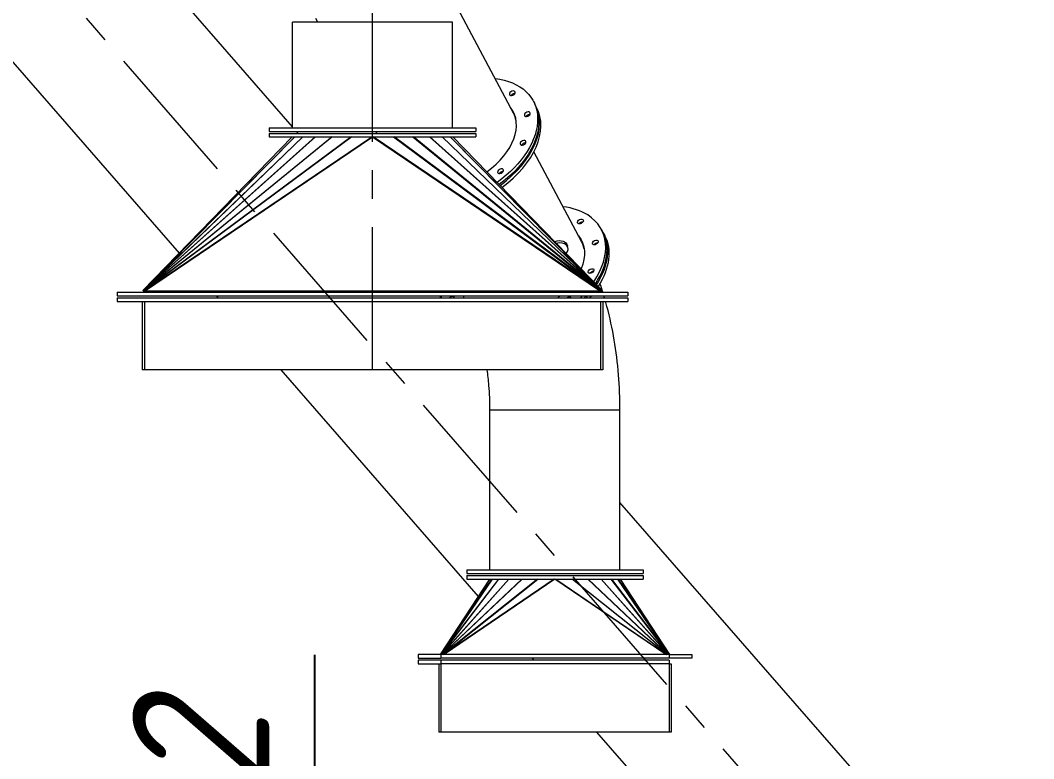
# Model space of a CAD drawing. Header units: inches. Extents: x -350577 to -266477, y -437959 to -377535.
# Drawn here: x -307202 to -304980, y -395670 to -394050 of the extents above; entities that cross this region are included whole.
import ezdxf

# ---------------------------------------------------------------- set-up
doc = ezdxf.new("R2010")
doc.units = ezdxf.units.IN
doc.header["$MEASUREMENT"] = 0
doc.linetypes.add('CENTER', pattern=[2, 1.25, -0.25, 0.25, -0.25])
doc.layers.add('CENTER       (itatec)', color=4, linetype='CENTER', lineweight=9)
doc.layers.add('ORGINAL (itatec)', color=3, linetype='Continuous', lineweight=9)
doc.styles.add('Geniso', font='geniso.shx', dxfattribs={"oblique": 15})
doc.dimstyles.new('scale 1b100', dxfattribs={"dimscale": 100, "dimtxt": 3, "dimasz": 2.5, "dimexe": 1, "dimexo": 1, "dimgap": 1, "dimtad": 1, "dimdec": 0, "dimzin": 0, "dimdsep": 46, "dimtxsty": 'Geniso', "dimcen": 0, "dimclrd": 1, "dimclre": 1, "dimclrt": 7, "dimadec": 0, "dimazin": 0, "dimtfac": 1, "dimtdec": 0, "dimtmove": 0, "dimatfit": 3, "dimfxl": 0.75, "dimtolj": 1, "dimtzin": 0, "dimarcsym": 0})

# ---------------------------------------------------------------- blocks, each defined once
blk = doc.blocks.new('*D48')
at = {"layer": 'Defpoints', "color": 0, "transparency": 16777216}
for p in [(-306555.5, -396765.3), (-305215.2, -396765.3), (-305215.2, -397237.3)]:
    blk.add_point(p, dxfattribs=at)
at = {"layer": 'ORGINAL (itatec)', "color": 1, "lineweight": -2, "transparency": 16777216}
for p, q in [((-306555.5, -396515.3), (-306555.5, -395441.5)), ((-305315.2, -396765.3), (-306655.5, -396765.3)), ((-306555.5, -397237.3), (-306555.5, -396765.3)), ((-305315.2, -397237.3), (-306655.5, -397237.3)), ((-306555.5, -397487.3), (-306555.5, -397737.3))]:
    blk.add_line(p, q, dxfattribs=at)
at = {"layer": 'ORGINAL (itatec)', "color": 1, "transparency": 16777216}
for points in [[(-306597.2, -396515.3), (-306513.8, -396515.3), (-306555.5, -396765.3)], [(-306597.2, -397487.3), (-306513.8, -397487.3), (-306555.5, -397237.3)]]:
    blk.add_solid(points, dxfattribs=at)
at = {"layer": 'ORGINAL (itatec)', "color": 7, "transparency": 16777216, "insert": (-306805.5, -395853.4), "char_height": 300, "attachment_point": 5, "rotation": 90, "style": 'Geniso'}
blk.add_mtext('\\A1;472', dxfattribs=at)

msp = doc.modelspace()

# ---------------------------------------------------------------- linework, layer by layer
at = {"layer": 'CENTER       (itatec)', "ltscale": 250}
for points in [[(-304979.7, -397738.8), (-304979.7, -396671.6, 0.173563), (-305126.8, -396260.4), (-307539.7, -393491.5, -0.071776), (-307615, -393374.9), (-308231, -392068.1), (-309404, -390275.3, -0.100144), (-309725.5, -389470), (-310519.6, -386675.4), (-310739.3, -385902.4, 0.252098), (-311567.9, -385049.3), (-313670.7, -384418.7)], [(-306429.3, -394816.5), (-306429.3, -394054, 0.167061), (-306577.4, -393623.1, 0.397737), (-306857.2, -393580.4), (-308163.3, -391922, -0.062572), (-308266.2, -391751.2), (-308870, -388198)]]:
    msp.add_lwpolyline(points, format="xyb", dxfattribs=at)
at = {"layer": 'ORGINAL (itatec)', "extrusion": (0, 1, 0)}
for p, q in [((-306604.8, -394283.5), (-307341.4, -393438.3)), ((-306852.8, -394560.6), (-307619.5, -393680.7)), ((-306120.3, -394254), (-306254.9, -394000.3)), ((-306253.8, -394054), (-306604.8, -394054)), ((-306604.8, -394286), (-306604.8, -394054)), ((-306549, -394054), (-306553.3, -394046)), ((-306253.8, -394286), (-306253.8, -394054)), ((-306076.7, -394227.4), (-306073.8, -394232.8)), ((-306069.5, -394241), (-306072.4, -394235.5)), ((-306655.8, -394286), (-306429.3, -394286)), ((-306655.8, -394286), (-306655.8, -394294)), ((-306655.8, -394294), (-306429.3, -394294)), ((-306655.8, -394298), (-306429.3, -394298)), ((-306655.8, -394298), (-306655.8, -394306)), ((-306592.2, -394298), (-306595.7, -394294)), ((-306429.3, -394286), (-306202.8, -394286)), ((-306429.3, -394294), (-306202.8, -394294)), ((-306429.3, -394298), (-306202.8, -394298)), ((-306419.6, -394298), (-306421.7, -394294)), ((-306202.8, -394286), (-306202.8, -394294)), ((-306202.8, -394298), (-306202.8, -394306)), ((-306932.6, -394642.8), (-306599.7, -394306)), ((-306605.5, -394306), (-306932.6, -394642.8)), ((-306932.2, -394642.6), (-306582.4, -394306)), ((-306599.4, -394306), (-306932.2, -394642.6)), ((-306931.7, -394642.5), (-306554.8, -394306)), ((-306581.9, -394306), (-306931.7, -394642.5)), ((-306931.2, -394642.6), (-306518.9, -394306)), ((-306554.2, -394306), (-306931.2, -394642.6)), ((-306930.7, -394642.9), (-306476.7, -394306)), ((-306517.9, -394306), (-306930.7, -394642.9)), ((-306929.8, -394643.6), (-306430.7, -394306)), ((-306475, -394306), (-306929.8, -394643.6)), ((-306929.3, -394644.2), (-306429.3, -394306)), ((-306655.8, -394306), (-306429.3, -394306)), ((-306429.7, -394306.3), (-306429.7, -394306)), ((-306429.3, -394306), (-305929.3, -394644.2)), ((-306429.3, -394306), (-306202.8, -394306)), ((-306428.9, -394306.3), (-306428.9, -394306)), ((-305928.8, -394643.6), (-306427.9, -394306)), ((-306383.6, -394306), (-305928.8, -394643.6)), ((-305928, -394642.9), (-306381.9, -394306)), ((-306340.7, -394306), (-305928, -394642.9)), ((-305927.4, -394642.6), (-306339.8, -394306)), ((-306304.4, -394306), (-305927.4, -394642.6)), ((-305926.9, -394642.5), (-306303.8, -394306)), ((-306276.7, -394306), (-305926.9, -394642.5)), ((-305926.4, -394642.6), (-306276.3, -394306)), ((-306259.2, -394306), (-305926.4, -394642.6)), ((-305926, -394642.8), (-306259, -394306)), ((-306253.1, -394306), (-305926, -394642.8)), ((-305971.2, -394535.1), (-306075.6, -394338.3)), ((-305924.7, -394513.9), (-305927.6, -394508.5)), ((-305923.2, -394516.7), (-305920.3, -394522.1)), ((-306030.1, -394535.6), (-306028.8, -394535.1)), ((-306000.9, -394549.6), (-306002, -394544.5)), ((-306920.4, -394630.2), (-306932.9, -394643)), ((-305938.2, -394630.2), (-305925.7, -394643)), ((-306989.3, -394646.5), (-305869.3, -394646.5)), ((-306989.3, -394646.5), (-306989.3, -394654.5)), ((-306989.3, -394654.5), (-305869.3, -394654.5)), ((-306929.3, -394646.5), (-306932.9, -394643)), ((-306929.3, -394646.5), (-306932.6, -394642.8)), ((-306929.3, -394646.5), (-306932.2, -394642.6)), ((-306929.3, -394646.5), (-306931.7, -394642.5)), ((-306929.3, -394646.5), (-306931.2, -394642.6)), ((-306929.3, -394646.5), (-306930.7, -394642.9)), ((-306929.3, -394646.5), (-306929.8, -394643.6)), ((-306929.3, -394646.5), (-306929.3, -394644.2)), ((-305929.3, -394644.2), (-306929.3, -394644.2)), ((-306767.5, -394658.5), (-306771, -394654.5)), ((-306278.6, -394657.9), (-306281.5, -394654.5)), ((-306228.3, -394658.5), (-306230.5, -394654.5)), ((-305929.3, -394646.5), (-305926.9, -394642.5)), ((-305929.3, -394646.5), (-305927.4, -394642.6)), ((-305929.3, -394646.5), (-305926.4, -394642.6)), ((-305929.3, -394646.5), (-305926, -394642.8)), ((-305929.3, -394646.5), (-305928, -394642.9)), ((-305929.3, -394646.5), (-305925.7, -394643)), ((-305929.3, -394646.5), (-305928.8, -394643.6)), ((-305929.3, -394646.5), (-305929.3, -394644.2)), ((-305869.3, -394646.5), (-305869.3, -394654.5)), ((-306989.3, -394658.5), (-305869.3, -394658.5)), ((-306989.3, -394658.5), (-306989.3, -394666.5)), ((-306989.3, -394666.5), (-305869.3, -394666.5)), ((-306934.3, -394666.5), (-306934.3, -394816.5)), ((-306929.3, -394666.5), (-306929.3, -394816.5)), ((-305929.3, -394666.5), (-305929.3, -394816.5)), ((-305924.3, -394666.5), (-305924.3, -394816.5)), ((-305869.3, -394658.5), (-305869.3, -394666.5)), ((-306929.3, -394816.5), (-306934.3, -394816.5)), ((-305929.3, -394816.5), (-306929.3, -394816.5)), ((-306196.7, -395313.5), (-306629.8, -394816.5)), ((-305924.3, -394816.5), (-305929.3, -394816.5)), ((-305886.8, -394904.9), (-306171.8, -394904.9)), ((-306171.8, -395255.6), (-306171.8, -394904.9)), ((-305886.8, -394904.9), (-306171.8, -394904.9)), ((-305886.8, -395255.6), (-305886.8, -394904.9)), ((-304985.5, -396141.9), (-305886.8, -395107.5)), ((-306222.8, -395255.6), (-306029.3, -395255.6)), ((-306222.8, -395255.6), (-306222.8, -395263.6)), ((-306029.3, -395255.6), (-305835.8, -395255.6)), ((-305835.8, -395255.6), (-305835.8, -395263.6)), ((-306172, -395275.6), (-306280.1, -395441.1)), ((-306280, -395441.1), (-306171.9, -395275.6)), ((-306167.2, -395275.6), (-306279.8, -395441.1)), ((-306279.4, -395441.1), (-306166.8, -395275.6)), ((-306153.1, -395275.6), (-306279.1, -395441.1)), ((-306278.6, -395441.1), (-306152.6, -395275.6)), ((-306130.8, -395275.6), (-306278.1, -395441.1)), ((-306277.6, -395441.1), (-306130.2, -395275.6)), ((-306101.8, -395275.6), (-306276.9, -395441.1)), ((-306276.3, -395441.1), (-306101.1, -395275.6)), ((-306067.9, -395275.6), (-306275.5, -395441.1)), ((-306274.4, -395441.1), (-306066.9, -395275.6)), ((-306031.2, -395275.6), (-306273.5, -395441.1)), ((-306029.3, -395275.6), (-306272.6, -395441.1)), ((-306222.8, -395263.6), (-306029.3, -395263.6)), ((-306222.8, -395267.6), (-305835.8, -395267.6)), ((-306222.8, -395267.6), (-306222.8, -395275.6)), ((-306222.8, -395275.6), (-305835.8, -395275.6)), ((-306172, -395275.6), (-306172, -395275.6)), ((-306029.6, -395275.8), (-306029.6, -395275.6)), ((-306029.3, -395263.6), (-305835.8, -395263.6)), ((-305786, -395441.1), (-306029.3, -395275.6)), ((-306029, -395275.8), (-306029, -395275.6)), ((-306027.4, -395275.6), (-305785.1, -395441.1)), ((-305784.2, -395441.1), (-305991.7, -395275.6)), ((-305990.7, -395275.6), (-305783.1, -395441.1)), ((-305782.4, -395441.1), (-305957.5, -395275.6)), ((-305956.8, -395275.6), (-305781.7, -395441.1)), ((-305781, -395441.1), (-305928.4, -395275.6)), ((-305927.9, -395275.6), (-305780.5, -395441.1)), ((-305780, -395441.1), (-305906, -395275.6)), ((-305905.6, -395275.6), (-305779.5, -395441.1)), ((-305779.2, -395441.1), (-305891.8, -395275.6)), ((-305891.4, -395275.6), (-305778.8, -395441.1)), ((-305778.7, -395441.1), (-305886.7, -395275.6)), ((-305886.7, -395275.6), (-305886.6, -395275.6)), ((-305886.6, -395275.6), (-305778.6, -395441.1)), ((-305835.8, -395267.6), (-305835.8, -395275.6)), ((-306279.3, -395441.1), (-306329.3, -395441.1)), ((-306329.3, -395441.1), (-306329.3, -395449.1)), ((-306329.3, -395449.1), (-306279.3, -395449.1)), ((-306279.3, -395453.1), (-306329.3, -395453.1)), ((-306329.3, -395453.1), (-306329.3, -395461.1)), ((-306279.3, -395441.1), (-306279.3, -395449.1)), ((-305779.3, -395441.1), (-306279.3, -395441.1)), ((-306279.3, -395441.1), (-306279.3, -395449.1)), ((-305779.3, -395449.1), (-306279.3, -395449.1)), ((-306279.3, -395453.1), (-306279.3, -395461.1)), ((-305779.3, -395453.1), (-306279.3, -395453.1)), ((-306279.3, -395453.1), (-306279.3, -395461.1)), ((-306075.1, -395453.1), (-306078.6, -395449.1)), ((-305779.3, -395441.1), (-305779.3, -395449.1)), ((-305779.3, -395441.1), (-305729.3, -395441.1)), ((-305779.3, -395441.1), (-305779.3, -395449.1)), ((-305729.3, -395449.1), (-305779.3, -395449.1)), ((-305779.3, -395453.1), (-305779.3, -395461.1)), ((-305729.3, -395441.1), (-305729.3, -395449.1)), ((-306329.3, -395461.1), (-306279.3, -395461.1)), ((-306284.3, -395461.1), (-306284.3, -395611.1)), ((-305779.3, -395461.1), (-306279.3, -395461.1)), ((-306279.3, -395461.1), (-306279.3, -395611.1)), ((-305779.3, -395461.1), (-305779.3, -395611.1)), ((-305779.3, -395461.1), (-305774.3, -395461.1)), ((-305774.3, -395461.1), (-305774.3, -395611.1)), ((-306279.3, -395611.1), (-306284.3, -395611.1)), ((-305779.3, -395611.1), (-306279.3, -395611.1)), ((-305263.7, -396384.3), (-305937.4, -395611.1)), ((-305774.3, -395611.1), (-305779.3, -395611.1))]:
    msp.add_line(p, q, dxfattribs=at)
at = {"layer": 'ORGINAL (itatec)', "extrusion": (0, 0, -1)}
for centre, major_axis, ratio, start_param, end_param in [((-306247.6, -394318), (170.9, 90.7), 0.635121, -0.743012, 1.364563), ((-306122.8, -394210.1), (-6.18, -3.28), 0.635121, -4.5345296954221, 1.748655611757486), ((-306244.8, -394323.5), (170.9, 90.7), 0.635121, 0, 1.355423), ((-306243.3, -394326.2), (126.8, 67.3), 0.635121, -0.118125, -0.050872), ((-306240.4, -394331.7), (126.8, 67.3), 0.635121, -0.119295, -0.084852), ((-306090, -394256.1), (-6.18, -3.28), 0.635121, -4.5345296954221, 1.748655611757486), ((-306099.4, -394318.7), (-6.18, -3.28), 0.635121, -4.5345296954221, 1.748655611757486), ((-306148.6, -394381.1), (-6.18, -3.28), 0.635121, -4.5345296954221, 1.748655611757486), ((-305970.7, -394496.7), (6.18, 3.28), 0.635121, -2.37324, -0.768353), ((-306098.5, -394599.2), (126.8, 67.3), 0.635121, -0.118125, 0.658962), ((-306094.2, -394607.3), (170.9, 90.7), 0.635121, -0.012571, 0.855479), ((-306091.3, -394612.8), (170.9, 90.7), 0.635121, 0, 0.844788), ((-306021.5, -394548.7), (19.6, 4.2), 0.760228, -1.782733, 0), ((-306095.6, -394604.6), (126.8, 67.3), 0.635121, -0.118125, -0.033907), ((-305937.9, -394542.7), (6.18, 3.28), 0.635121, -2.37324, -0.768353), ((-305947.4, -394605.3), (6.18, 3.28), 0.635121, -2.37324, -0.768353), ((-306098.5, -394599.2), (-126.8, -67.3), 0.635121, 0.094633, 0.118125), ((-306098.5, -394599.2), (-126.8, -67.3), 0.635121, -1.889994, -1.84445), ((-306094.2, -394607.3), (-170.9, -90.7), 0.635121, -2.105855, -2.075697), ((-306091.3, -394612.8), (-170.9, -90.7), 0.635121, -2.146505, -2.116772)]:
    msp.add_ellipse(centre, major_axis=major_axis, ratio=ratio, start_param=start_param, end_param=end_param, dxfattribs=at)
at = {"layer": 'ORGINAL (itatec)'}
for centre, major_axis, ratio, start_param, end_param in [((-306119.9, -394215.6), (-6.18, -3.28), 0.635121, -1.748656, -0.768353), ((-306119.9, -394215.6), (-6.18, -3.28), 0.635121, -2.37324, -1.748656), ((-306243.3, -394326.2), (170.9, 90.7), 0.635121, -1.350851, 0.012571), ((-306247.6, -394318), (126.8, 67.3), 0.635121, -1.356374, 0.118125), ((-306240.4, -394331.7), (170.9, 90.7), 0.635121, -1.341706, 0), ((-306244.8, -394323.5), (126.8, 67.3), 0.635121, 0.033907, 0.118125), ((-306246.2, -394320.8), (125.9, 66.8), 0.635121, -0.190364, 0), ((-306087.1, -394261.6), (-6.18, -3.28), 0.635121, -2.37324, -1.748656), ((-306241.9, -394329), (125.9, 66.8), 0.635121, 0.016705, 0.051229), ((-306087.1, -394261.6), (-6.18, -3.28), 0.635121, -1.748656, -0.768353), ((-306096.5, -394324.2), (-6.18, -3.28), 0.635121, -1.748656, -0.768353), ((-306096.5, -394324.2), (-6.18, -3.28), 0.635121, -2.37324, -1.748656), ((-306145.7, -394386.6), (-6.18, -3.28), 0.635121, -1.748656, -0.768353), ((-306145.7, -394386.6), (-6.18, -3.28), 0.635121, -2.37324, -1.748656), ((-306098.5, -394599.2), (170.9, 90.7), 0.635121, 0.345739, 0.743012), ((-306098.5, -394599.2), (170.9, 90.7), 0.635121, -0.871315, 0.345739), ((-305973.6, -394491.3), (6.18, 3.28), 0.635121, -2.795853, 3.487332), ((-306095.6, -394604.6), (170.9, 90.7), 0.635121, -0.860774, 0), ((-306020.4, -394553.8), (19.6, 4.2), 0.760228, -0.816213, 1.70397), ((-306094.2, -394607.3), (126.8, 67.3), 0.635121, 0.050872, 0.118125), ((-306097.1, -394601.9), (125.9, 66.8), 0.635121, -0.190364, 0), ((-306091.3, -394612.8), (126.8, 67.3), 0.635121, 0.084852, 0.119295), ((-306092.8, -394610), (125.9, 66.8), 0.635121, 0.015427, 0.050504), ((-305940.8, -394537.3), (6.18, 3.28), 0.635121, -2.795853, 3.487332), ((-305950.3, -394599.9), (6.18, 3.28), 0.635121, -2.795853, 3.487332), ((-306098.5, -394599.2), (-170.9, -90.7), 0.635121, -0.29392, -0.262985), ((-306256.2, -394661.1), (6.18, 3.28), 0.635121, -0.172447, 1.922264), ((-305999.4, -394662.3), (6.18, 3.28), 0.635121, 0.130586, 1.619231), ((-306098.5, -394599.2), (170.9, 90.7), 0.635121, -1.128791, -1.097856), ((-306095.6, -394604.6), (170.9, 90.7), 0.635121, -1.086677, -1.056279)]:
    msp.add_ellipse(centre, major_axis=major_axis, ratio=ratio, start_param=start_param, end_param=end_param, dxfattribs=at)
for points in [[(-305924.3, -394646.5), (-305926.3, -394640), (-305928.5, -394633.6), (-305930.7, -394627.2)], [(-305920.7, -394658.5), (-305921.1, -394657.2), (-305921.5, -394655.8), (-305921.9, -394654.5)]]:
    msp.add_open_spline(points, degree=3, dxfattribs=at)
for points, knots in [([(-305886.8, -394904.9), (-305886.8, -394879), (-305887.9, -394853.1), (-305892.1, -394801.8), (-305895.2, -394776.3), (-305903.7, -394726.3), (-305908.9, -394701.7), (-305916.3, -394674), (-305917.3, -394670.3), (-305918.4, -394666.5)], [4.712389, 4.712389, 4.712389, 4.712389, 4.8763565, 4.8763565, 5.040324, 5.040324, 5.2042915, 5.2042915, 5.230251, 5.230251, 5.230251, 5.230251]), ([(-306171.8, -394904.9), (-306171.8, -394886.7), (-306172.6, -394868.5), (-306175, -394839.1), (-306176.2, -394827.7), (-306177.8, -394816.5)], [4.712389, 4.712389, 4.712389, 4.712389, 4.8763565, 4.8763565, 4.9828782, 4.9828782, 4.9828782, 4.9828782])]:
    msp.add_open_spline(points, degree=3, knots=knots, dxfattribs=at)

# ---------------------------------------------------------------- dimensions: what is measured, and where the dimension line sits
dim = msp.add_linear_dim(base=(-306555.5, -396765.3), p1=(-305215.2, -397237.3), p2=(-305215.2, -396765.3), angle=90, dimstyle='scale 1b100', dxfattribs=at)
dim.commit()
dim.dimension.update_dxf_attribs({"geometry": '*D48', "text_midpoint": (-306805.5, -395853.4)})

doc.saveas('drawing.dxf')
